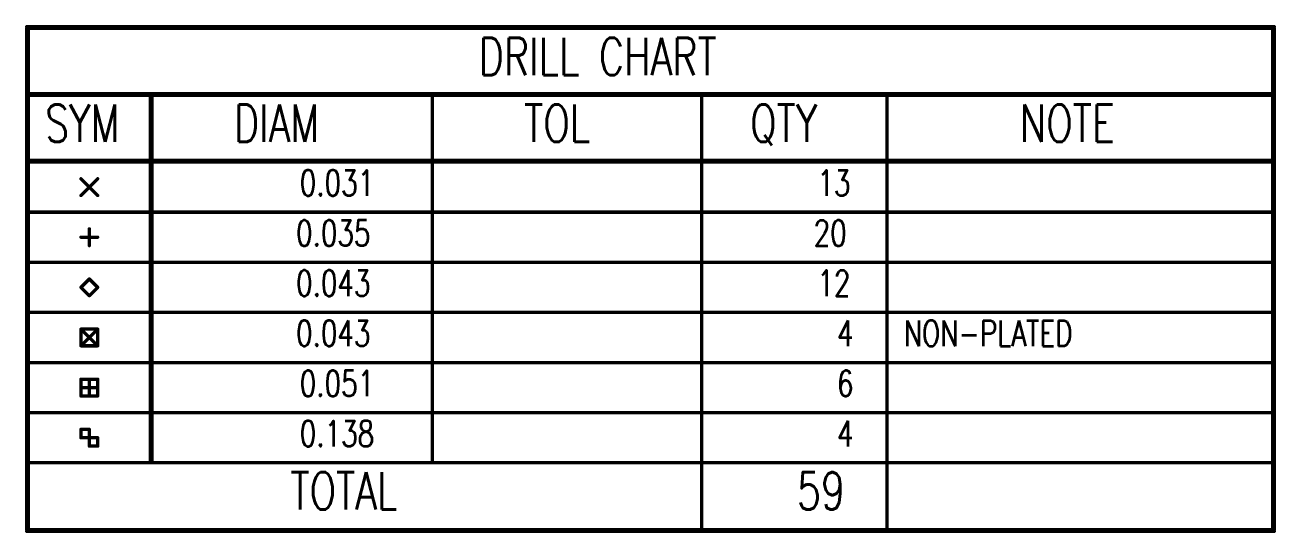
# Model space of a CAD drawing. Extents: x -268 to 95, y -38 to 132.
# Drawn here: x -0.3 to 94.9, y -38.4 to 0.3 of the extents above; entities that cross this region are included whole.
import ezdxf

# ---------------------------------------------------------------- set-up
doc = ezdxf.new("R2010")
doc.units = 0
doc.layers.add('2D_LINE_24', color=1, linetype='CONTINUOUS')
doc.layers.add('TEXT_24', color=1, linetype='CONTINUOUS')
doc.styles.add('W0$254', font='simplex', dxfattribs={"width": 0.75})

# ---------------------------------------------------------------- blocks, each defined once
blk = doc.blocks.new('SMOOTH_0$254')
at = {"const_width": 0.127}
blk.add_lwpolyline([(-0.0635, 0, 1), (0.0635, 0, 1)], format="xyb", close=True, dxfattribs=at)
blk = doc.blocks.new('DRAWING_1')
at = {"layer": '2D_LINE_24', "const_width": 0.254}
blk.add_lwpolyline([(0, 0), (0.635, 0)], dxfattribs=at)
at = {"layer": '2D_LINE_24'}
for p in [(0, 0), (0.635, 0)]:
    blk.add_blockref('SMOOTH_0$254', p, dxfattribs=at)
blk = doc.blocks.new('DRAWING_2')
at = {"layer": '2D_LINE_24', "const_width": 0.254}
blk.add_lwpolyline([(0, 0), (0, 0.635)], dxfattribs=at)
at = {"layer": '2D_LINE_24'}
for p in [(0, 0.635), (0, 0)]:
    blk.add_blockref('SMOOTH_0$254', p, dxfattribs=at)
blk = doc.blocks.new('DRAWING_3')
at = {"layer": '2D_LINE_24', "const_width": 0.254}
blk.add_lwpolyline([(0, 0), (0, -38.1)], dxfattribs=at)
at = {"layer": '2D_LINE_24'}
for p in [(0, 0), (0, -38.1)]:
    blk.add_blockref('SMOOTH_0$254', p, dxfattribs=at)
blk = doc.blocks.new('DRAWING_4')
at = {"layer": '2D_LINE_24', "const_width": 0.254}
blk.add_lwpolyline([(0, 0), (0, -38.1)], dxfattribs=at)
at = {"layer": '2D_LINE_24'}
for p in [(0, 0), (0, -38.1)]:
    blk.add_blockref('SMOOTH_0$254', p, dxfattribs=at)
blk = doc.blocks.new('DRAWING_5')
at = {"layer": '2D_LINE_24', "const_width": 0.254}
blk.add_lwpolyline([(0, 0), (0, -27.94)], dxfattribs=at)
at = {"layer": '2D_LINE_24'}
for p in [(0, 0), (0, -27.94)]:
    blk.add_blockref('SMOOTH_0$254', p, dxfattribs=at)
blk = doc.blocks.new('DRAWING_6')
at = {"layer": '2D_LINE_24', "const_width": 0.254}
blk.add_lwpolyline([(0, 0), (0, -27.94)], dxfattribs=at)
at = {"layer": '2D_LINE_24'}
for p in [(0, 0), (0, -27.94)]:
    blk.add_blockref('SMOOTH_0$254', p, dxfattribs=at)
blk = doc.blocks.new('DRAWING_7')
at = {"layer": '2D_LINE_24', "const_width": 0.254}
blk.add_lwpolyline([(0, 0), (0, -27.94)], dxfattribs=at)
at = {"layer": '2D_LINE_24'}
for p in [(0, 0), (0, -27.94)]:
    blk.add_blockref('SMOOTH_0$254', p, dxfattribs=at)
blk = doc.blocks.new('DRAWING_8')
at = {"layer": '2D_LINE_24', "const_width": 0.254}
blk.add_lwpolyline([(0, 0), (0, -33.02)], dxfattribs=at)
at = {"layer": '2D_LINE_24'}
for p in [(0, 0), (0, -33.02)]:
    blk.add_blockref('SMOOTH_0$254', p, dxfattribs=at)
blk = doc.blocks.new('DRAWING_9')
at = {"layer": '2D_LINE_24', "const_width": 0.254}
blk.add_lwpolyline([(0, 0), (0, -33.02)], dxfattribs=at)
at = {"layer": '2D_LINE_24'}
for p in [(0, 0), (0, -33.02)]:
    blk.add_blockref('SMOOTH_0$254', p, dxfattribs=at)
blk = doc.blocks.new('DRAWING_10')
at = {"layer": '2D_LINE_24', "const_width": 0.254}
blk.add_lwpolyline([(0, 0), (0, -38.1)], dxfattribs=at)
at = {"layer": '2D_LINE_24'}
for p in [(0, 0), (0, -38.1)]:
    blk.add_blockref('SMOOTH_0$254', p, dxfattribs=at)
blk = doc.blocks.new('DRAWING_11')
at = {"layer": '2D_LINE_24', "const_width": 0.254}
blk.add_lwpolyline([(0, 0), (0, -38.1)], dxfattribs=at)
at = {"layer": '2D_LINE_24'}
for p in [(0, 0), (0, -38.1)]:
    blk.add_blockref('SMOOTH_0$254', p, dxfattribs=at)
blk = doc.blocks.new('DRAWING_12')
at = {"layer": '2D_LINE_24', "const_width": 0.254}
blk.add_lwpolyline([(0, 0), (94.869, 0)], dxfattribs=at)
at = {"layer": '2D_LINE_24'}
for p in [(0, 0), (94.869, 0)]:
    blk.add_blockref('SMOOTH_0$254', p, dxfattribs=at)
blk = doc.blocks.new('DRAWING_13')
at = {"layer": '2D_LINE_24', "const_width": 0.254}
blk.add_lwpolyline([(0, 0), (94.615, 0)], dxfattribs=at)
at = {"layer": '2D_LINE_24'}
for p in [(0, 0), (94.615, 0)]:
    blk.add_blockref('SMOOTH_0$254', p, dxfattribs=at)
blk = doc.blocks.new('DRAWING_14')
at = {"layer": '2D_LINE_24', "const_width": 0.254}
blk.add_lwpolyline([(0, 0), (94.615, 0)], dxfattribs=at)
at = {"layer": '2D_LINE_24'}
for p in [(0, 0), (94.615, 0)]:
    blk.add_blockref('SMOOTH_0$254', p, dxfattribs=at)
blk = doc.blocks.new('DRAWING_15')
at = {"layer": '2D_LINE_24', "const_width": 0.254}
blk.add_lwpolyline([(0, 0), (94.615, 0)], dxfattribs=at)
at = {"layer": '2D_LINE_24'}
for p in [(0, 0), (94.615, 0)]:
    blk.add_blockref('SMOOTH_0$254', p, dxfattribs=at)
blk = doc.blocks.new('DRAWING_16')
at = {"layer": '2D_LINE_24', "const_width": 0.254}
blk.add_lwpolyline([(0, 0), (94.615, 0)], dxfattribs=at)
at = {"layer": '2D_LINE_24'}
for p in [(0, 0), (94.615, 0)]:
    blk.add_blockref('SMOOTH_0$254', p, dxfattribs=at)
blk = doc.blocks.new('DRAWING_17')
at = {"layer": '2D_LINE_24', "const_width": 0.254}
blk.add_lwpolyline([(0, 0), (94.615, 0)], dxfattribs=at)
at = {"layer": '2D_LINE_24'}
for p in [(0, 0), (94.615, 0)]:
    blk.add_blockref('SMOOTH_0$254', p, dxfattribs=at)
blk = doc.blocks.new('DRAWING_18')
at = {"layer": '2D_LINE_24', "const_width": 0.254}
blk.add_lwpolyline([(0, 0), (94.615, 0)], dxfattribs=at)
at = {"layer": '2D_LINE_24'}
for p in [(0, 0), (94.615, 0)]:
    blk.add_blockref('SMOOTH_0$254', p, dxfattribs=at)
blk = doc.blocks.new('DRAWING_19')
at = {"layer": '2D_LINE_24', "const_width": 0.254}
blk.add_lwpolyline([(0, 0), (94.615, 0)], dxfattribs=at)
at = {"layer": '2D_LINE_24'}
for p in [(0, 0), (94.615, 0)]:
    blk.add_blockref('SMOOTH_0$254', p, dxfattribs=at)
blk = doc.blocks.new('DRAWING_20')
at = {"layer": '2D_LINE_24', "const_width": 0.254}
blk.add_lwpolyline([(0, 0), (94.615, 0)], dxfattribs=at)
at = {"layer": '2D_LINE_24'}
for p in [(0, 0), (94.615, 0)]:
    blk.add_blockref('SMOOTH_0$254', p, dxfattribs=at)
blk = doc.blocks.new('DRAWING_21')
at = {"layer": '2D_LINE_24', "const_width": 0.254}
blk.add_lwpolyline([(0, 0), (94.615, 0)], dxfattribs=at)
at = {"layer": '2D_LINE_24'}
for p in [(0, 0), (94.615, 0)]:
    blk.add_blockref('SMOOTH_0$254', p, dxfattribs=at)
blk = doc.blocks.new('DRAWING_22')
at = {"layer": '2D_LINE_24', "const_width": 0.254}
blk.add_lwpolyline([(0, 0), (94.615, 0)], dxfattribs=at)
at = {"layer": '2D_LINE_24'}
for p in [(0, 0), (94.615, 0)]:
    blk.add_blockref('SMOOTH_0$254', p, dxfattribs=at)
blk = doc.blocks.new('DRAWING_23')
at = {"layer": '2D_LINE_24', "const_width": 0.254}
blk.add_lwpolyline([(0, 0), (94.615, 0)], dxfattribs=at)
at = {"layer": '2D_LINE_24'}
for p in [(0, 0), (94.615, 0)]:
    blk.add_blockref('SMOOTH_0$254', p, dxfattribs=at)
blk = doc.blocks.new('DRAWING_24')
at = {"layer": '2D_LINE_24', "const_width": 0.254}
blk.add_lwpolyline([(0, 0), (94.615, 0)], dxfattribs=at)
at = {"layer": '2D_LINE_24'}
for p in [(0, 0), (94.615, 0)]:
    blk.add_blockref('SMOOTH_0$254', p, dxfattribs=at)
blk = doc.blocks.new('DRAWING_25')
at = {"layer": '2D_LINE_24', "const_width": 0.254}
blk.add_lwpolyline([(0, 0), (94.869, 0)], dxfattribs=at)
at = {"layer": '2D_LINE_24'}
for p in [(0, 0), (94.869, 0)]:
    blk.add_blockref('SMOOTH_0$254', p, dxfattribs=at)
blk = doc.blocks.new('DRAWING_26')
at = {"layer": '2D_LINE_24', "const_width": 0.254}
blk.add_lwpolyline([(0, 0), (1.27, -1.27)], dxfattribs=at)
at = {"layer": '2D_LINE_24'}
for p in [(0, 0), (1.27, -1.27)]:
    blk.add_blockref('SMOOTH_0$254', p, dxfattribs=at)
blk = doc.blocks.new('DRAWING_27')
at = {"layer": '2D_LINE_24', "const_width": 0.254}
blk.add_lwpolyline([(0, 0), (1.27, 1.27)], dxfattribs=at)
at = {"layer": '2D_LINE_24'}
for p in [(1.27, 1.27), (0, 0)]:
    blk.add_blockref('SMOOTH_0$254', p, dxfattribs=at)
blk = doc.blocks.new('DRAWING_28')
at = {"layer": '2D_LINE_24', "const_width": 0.254}
blk.add_lwpolyline([(0, 0), (0, 1.27)], dxfattribs=at)
at = {"layer": '2D_LINE_24'}
for p in [(0, 1.27), (0, 0)]:
    blk.add_blockref('SMOOTH_0$254', p, dxfattribs=at)
blk = doc.blocks.new('DRAWING_29')
at = {"layer": '2D_LINE_24', "const_width": 0.254}
blk.add_lwpolyline([(0, 0), (1.27, 0)], dxfattribs=at)
at = {"layer": '2D_LINE_24'}
for p in [(0, 0), (1.27, 0)]:
    blk.add_blockref('SMOOTH_0$254', p, dxfattribs=at)
blk = doc.blocks.new('DRAWING_30')
at = {"layer": '2D_LINE_24', "const_width": 0.254}
blk.add_lwpolyline([(0, 0), (-0.635, 0.635)], dxfattribs=at)
at = {"layer": '2D_LINE_24'}
for p in [(-0.635, 0.635), (0, 0)]:
    blk.add_blockref('SMOOTH_0$254', p, dxfattribs=at)
blk = doc.blocks.new('DRAWING_31')
at = {"layer": '2D_LINE_24', "const_width": 0.254}
blk.add_lwpolyline([(0, 0), (-0.635, -0.635)], dxfattribs=at)
at = {"layer": '2D_LINE_24'}
for p in [(0, 0), (-0.635, -0.635)]:
    blk.add_blockref('SMOOTH_0$254', p, dxfattribs=at)
blk = doc.blocks.new('DRAWING_32')
at = {"layer": '2D_LINE_24', "const_width": 0.254}
blk.add_lwpolyline([(0, 0), (0.635, -0.635)], dxfattribs=at)
at = {"layer": '2D_LINE_24'}
for p in [(0, 0), (0.635, -0.635)]:
    blk.add_blockref('SMOOTH_0$254', p, dxfattribs=at)
blk = doc.blocks.new('DRAWING_33')
at = {"layer": '2D_LINE_24', "const_width": 0.254}
blk.add_lwpolyline([(0, 0), (0.635, 0.635)], dxfattribs=at)
at = {"layer": '2D_LINE_24'}
for p in [(0, 0), (0.635, 0.635)]:
    blk.add_blockref('SMOOTH_0$254', p, dxfattribs=at)
blk = doc.blocks.new('DRAWING_34')
at = {"layer": '2D_LINE_24', "const_width": 0.254}
blk.add_lwpolyline([(0, 0), (1.27, -1.27)], dxfattribs=at)
at = {"layer": '2D_LINE_24'}
for p in [(0, 0), (1.27, -1.27)]:
    blk.add_blockref('SMOOTH_0$254', p, dxfattribs=at)
blk = doc.blocks.new('DRAWING_35')
at = {"layer": '2D_LINE_24', "const_width": 0.254}
blk.add_lwpolyline([(0, 0), (1.27, 1.27)], dxfattribs=at)
at = {"layer": '2D_LINE_24'}
for p in [(1.27, 1.27), (0, 0)]:
    blk.add_blockref('SMOOTH_0$254', p, dxfattribs=at)
blk = doc.blocks.new('DRAWING_36')
at = {"layer": '2D_LINE_24', "const_width": 0.254}
blk.add_lwpolyline([(0, 0), (-1.27, 0)], dxfattribs=at)
at = {"layer": '2D_LINE_24'}
for p in [(-1.27, 0), (0, 0)]:
    blk.add_blockref('SMOOTH_0$254', p, dxfattribs=at)
blk = doc.blocks.new('DRAWING_37')
at = {"layer": '2D_LINE_24', "const_width": 0.254}
blk.add_lwpolyline([(0, 0), (0, -1.27)], dxfattribs=at)
at = {"layer": '2D_LINE_24'}
for p in [(0, 0), (0, -1.27)]:
    blk.add_blockref('SMOOTH_0$254', p, dxfattribs=at)
blk = doc.blocks.new('DRAWING_38')
at = {"layer": '2D_LINE_24', "const_width": 0.254}
blk.add_lwpolyline([(0, 0), (1.27, 0)], dxfattribs=at)
at = {"layer": '2D_LINE_24'}
for p in [(0, 0), (1.27, 0)]:
    blk.add_blockref('SMOOTH_0$254', p, dxfattribs=at)
blk = doc.blocks.new('DRAWING_39')
at = {"layer": '2D_LINE_24', "const_width": 0.254}
blk.add_lwpolyline([(0, 0), (0, 1.27)], dxfattribs=at)
at = {"layer": '2D_LINE_24'}
for p in [(0, 1.27), (0, 0)]:
    blk.add_blockref('SMOOTH_0$254', p, dxfattribs=at)
blk = doc.blocks.new('DRAWING_40')
at = {"layer": '2D_LINE_24', "const_width": 0.254}
blk.add_lwpolyline([(0, 0), (0, 1.27)], dxfattribs=at)
at = {"layer": '2D_LINE_24'}
for p in [(0, 1.27), (0, 0)]:
    blk.add_blockref('SMOOTH_0$254', p, dxfattribs=at)
blk = doc.blocks.new('DRAWING_41')
at = {"layer": '2D_LINE_24', "const_width": 0.254}
blk.add_lwpolyline([(0, 0), (1.27, 0)], dxfattribs=at)
at = {"layer": '2D_LINE_24'}
for p in [(0, 0), (1.27, 0)]:
    blk.add_blockref('SMOOTH_0$254', p, dxfattribs=at)
blk = doc.blocks.new('DRAWING_42')
at = {"layer": '2D_LINE_24', "const_width": 0.254}
blk.add_lwpolyline([(0, 0), (-1.27, 0)], dxfattribs=at)
at = {"layer": '2D_LINE_24'}
for p in [(-1.27, 0), (0, 0)]:
    blk.add_blockref('SMOOTH_0$254', p, dxfattribs=at)
blk = doc.blocks.new('DRAWING_43')
at = {"layer": '2D_LINE_24', "const_width": 0.254}
blk.add_lwpolyline([(0, 0), (0, -1.27)], dxfattribs=at)
at = {"layer": '2D_LINE_24'}
for p in [(0, 0), (0, -1.27)]:
    blk.add_blockref('SMOOTH_0$254', p, dxfattribs=at)
blk = doc.blocks.new('DRAWING_44')
at = {"layer": '2D_LINE_24', "const_width": 0.254}
blk.add_lwpolyline([(0, 0), (1.27, 0)], dxfattribs=at)
at = {"layer": '2D_LINE_24'}
for p in [(0, 0), (1.27, 0)]:
    blk.add_blockref('SMOOTH_0$254', p, dxfattribs=at)
blk = doc.blocks.new('DRAWING_45')
at = {"layer": '2D_LINE_24', "const_width": 0.254}
blk.add_lwpolyline([(0, 0), (0, 1.27)], dxfattribs=at)
at = {"layer": '2D_LINE_24'}
for p in [(0, 1.27), (0, 0)]:
    blk.add_blockref('SMOOTH_0$254', p, dxfattribs=at)
blk = doc.blocks.new('DRAWING_46')
at = {"layer": '2D_LINE_24', "const_width": 0.254}
blk.add_lwpolyline([(0, 0), (-1.27, 0)], dxfattribs=at)
at = {"layer": '2D_LINE_24'}
for p in [(-1.27, 0), (0, 0)]:
    blk.add_blockref('SMOOTH_0$254', p, dxfattribs=at)
blk = doc.blocks.new('DRAWING_47')
at = {"layer": '2D_LINE_24', "const_width": 0.254}
blk.add_lwpolyline([(0, 0), (0, 0.635)], dxfattribs=at)
at = {"layer": '2D_LINE_24'}
for p in [(0, 0.635), (0, 0)]:
    blk.add_blockref('SMOOTH_0$254', p, dxfattribs=at)
blk = doc.blocks.new('DRAWING_48')
at = {"layer": '2D_LINE_24', "const_width": 0.254}
blk.add_lwpolyline([(0, 0), (0.635, 0)], dxfattribs=at)
at = {"layer": '2D_LINE_24'}
for p in [(0, 0), (0.635, 0)]:
    blk.add_blockref('SMOOTH_0$254', p, dxfattribs=at)
blk = doc.blocks.new('DRAWING_49')
at = {"layer": '2D_LINE_24', "const_width": 0.254}
blk.add_lwpolyline([(0, 0), (0, -1.27)], dxfattribs=at)
at = {"layer": '2D_LINE_24'}
for p in [(0, 0), (0, -1.27)]:
    blk.add_blockref('SMOOTH_0$254', p, dxfattribs=at)

msp = doc.modelspace()

# ---------------------------------------------------------------- block references
for name, p in [('DRAWING_12', (-0.127, 0.127)), ('DRAWING_4', (-0.127, 0)), ('DRAWING_3', (0, 0)), ('DRAWING_13', (0, 0)), ('DRAWING_10', (94.615, 0)), ('DRAWING_11', (94.742, 0)), ('DRAWING_14', (0, -4.953)), ('DRAWING_15', (0, -5.08)), ('DRAWING_5', (9.271, -5.08)), ('DRAWING_6', (9.398, -5.08)), ('DRAWING_7', (30.713, -5.08)), ('DRAWING_8', (51.202, -5.08)), ('DRAWING_9', (65.299, -5.08)), ('DRAWING_16', (0, -10.033)), ('DRAWING_17', (0, -10.16)), ('DRAWING_26', (4, -11.43)), ('DRAWING_27', (4, -12.7)), ('DRAWING_18', (0, -13.97)), ('DRAWING_28', (4.636, -16.51)), ('DRAWING_29', (4, -15.875)), ('DRAWING_19', (0, -17.78)), ('DRAWING_33', (4, -19.685)), ('DRAWING_32', (4.636, -19.05)), ('DRAWING_30', (4.636, -20.32)), ('DRAWING_31', (5.271, -19.685)), ('DRAWING_20', (0, -21.59)), ('DRAWING_34', (4, -22.86)), ('DRAWING_35', (4, -24.13)), ('DRAWING_38', (4, -22.86)), ('DRAWING_39', (4, -24.13)), ('DRAWING_37', (5.271, -22.86)), ('DRAWING_36', (5.271, -24.13)), ('DRAWING_21', (0, -25.4)), ('DRAWING_44', (4, -26.67)), ('DRAWING_45', (4, -27.94)), ('DRAWING_40', (4.636, -27.94)), ('DRAWING_43', (5.271, -26.67)), ('DRAWING_41', (4, -27.305)), ('DRAWING_42', (5.271, -27.94)), ('DRAWING_22', (0, -29.21)), ('DRAWING_1', (4, -30.48)), ('DRAWING_2', (4, -31.115)), ('DRAWING_49', (4.636, -30.48)), ('DRAWING_46', (5.271, -31.115)), ('DRAWING_47', (5.271, -31.75)), ('DRAWING_48', (4.636, -31.75)), ('DRAWING_23', (0, -33.02)), ('DRAWING_24', (0, -38.1)), ('DRAWING_25', (-0.127, -38.227))]:
    msp.add_blockref(name, p)

# ---------------------------------------------------------------- texts
at = {"layer": 'TEXT_24', "style": 'W0$254', "width": 0.75}
for s, height, p in [('DRILL CHART', 2.8448, (34.237, -3.556)), ('SYM', 2.8448, (1.27, -8.636)), ('DIAM', 2.8448, (15.632, -8.636)), ('TOL', 2.8448, (37.698, -8.636)), ('QTY', 2.8448, (54.885, -8.636)), ('NOTE', 2.8448, (75.385, -8.636)), ('0.031', 1.9558, (20.638, -12.724)), ('13', 1.9558, (59.994, -12.724)), ('0.035', 1.9558, (20.356, -16.534)), ('20', 1.9558, (59.711, -16.534)), ('0.043', 1.9558, (20.356, -20.344)), ('12', 1.9558, (59.994, -20.344)), ('0.043', 1.9558, (20.356, -24.154)), ('4', 1.956, (61.489, -24.154)), ('NON-PLATED', 1.9558, (66.569, -24.154)), ('0.051', 1.9558, (20.638, -27.964)), ('6', 1.956, (61.489, -27.964)), ('0.138', 1.9558, (20.638, -31.774)), ('4', 1.956, (61.489, -31.774)), ('TOTAL', 2.8448, (19.928, -36.576)), ('59', 2.8448, (58.441, -36.576))]:
    msp.add_text(s, height=height, dxfattribs=at).set_placement(p)

doc.saveas('drawing.dxf')
